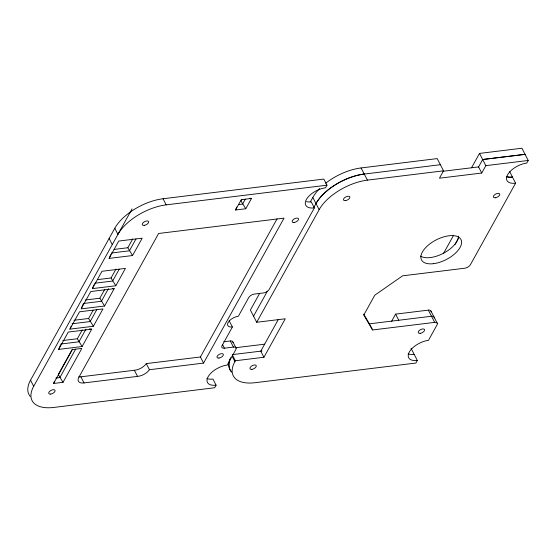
<?xml version="1.0" encoding="UTF-8"?>
<svg xmlns="http://www.w3.org/2000/svg" width="556" height="556" viewBox="0 0 556 556"><rect width="100%" height="100%" fill="white"/><g stroke="black" fill="none" stroke-linecap="round" stroke-linejoin="round"><path stroke-width="0.83" d="M89.426 328.867L91.733 329.18L82.114 346.527L58.679 349.397L60.583 344.783M69.91 329.138L79.529 311.791L102.964 308.921L93.345 326.268L69.91 329.138L71.175 326.059M81.461 308.107L83.358 303.5L101.407 301.289L108.406 288.675M92.372 288.62L101.991 271.272L125.427 268.409L115.808 285.756L92.372 288.62L93.957 284.776M53.591 383.473L72.384 349.578L81.815 348.424L63.023 382.32L53.591 383.473L54.544 381.166M109.129 258.394L118.748 241.054L142.183 238.183L132.564 255.531L109.129 258.394L110.72 254.551M249.971 198.228L251.507 198.436L245.787 208.75L235.549 210.008L236.807 206.957M30.538 380.179L114.779 228.245A40.31 20.03 -27.3 0 1 163.033 198.742L323.821 179.074L326.977 185.19L325.538 187.789A16.02 7.965 -27.3 0 0 306.363 199.514A16.02 7.965 -27.3 0 0 314.376 207.916L269.16 289.467A4.761 2.363 -27.3 0 1 263.461 292.956L254.433 294.055A4.761 2.363 -27.3 0 0 248.74 297.543L238.371 316.232A8.569 4.26 -27.3 0 0 228.113 322.508A8.569 4.26 -27.3 0 0 232.401 327.004L222.039 345.693A4.761 2.363 -27.3 0 0 224.422 348.188L233.444 347.083A4.761 2.363 -27.3 0 1 235.827 349.585L227.258 365.042A16.02 7.965 -27.3 0 0 208.083 376.766A16.02 7.965 -27.3 0 0 216.096 385.169L214.658 387.761L53.869 407.43A40.31 20.03 -27.3 0 1 33.694 386.295L30.538 380.179A40.31 20.03 -27.3 0 0 30.232 396.414M33.694 386.295L132.043 208.931M58.679 349.397L68.298 332.05L91.733 329.18M62.758 340.529L77.367 338.743L82.302 329.84M73.99 320.277L88.599 318.484L93.123 310.324M85.221 300.018L99.83 298.231L104.771 289.322M97.314 279.654L111.061 277.972L116.002 269.069M114.07 249.429L127.824 247.747L132.759 238.844M72.37 349.112L58.276 374.535L63.023 382.32M85.944 329.187L78.945 341.801L60.896 344.011M96.765 309.671L90.176 321.549L72.127 323.752M119.227 269.16L112.639 281.03L94.596 283.24M135.984 238.934L129.402 250.805L111.353 253.015M75.609 349.182L59.853 377.593L55.815 378.087M114.195 288.668L90.76 291.532L81.141 308.879L104.577 306.015L114.195 288.668L112.659 288.453M235.549 210.008L241.269 199.687L251.507 198.436M241.797 199.604L241.012 201.022L245.787 208.75M245.342 199.117L242.59 204.08L238.552 204.573M259.61 293.415L250.395 310.039L256.712 322.278L285.263 318.783L263.926 357.265L235.376 360.761L234.917 361.574A40.31 20.03 -27.3 0 0 255.093 382.709L415.881 363.047L417.32 360.448L411.002 348.209M310.304 201.988L312.813 197.456A40.31 20.03 -27.3 0 1 319.679 188.547M253.55 316.155L267.38 291.212M313.876 207.353L316.003 203.524A40.31 20.03 -27.3 0 1 364.25 174.021M256.712 322.278L319.158 209.647A40.31 20.03 -27.3 0 1 367.412 180.137L443.535 170.824L437.218 158.592L361.066 167.954A40.31 20.03 -27.3 0 0 325.719 183.195M278.341 319.457L260.771 351.149L263.926 357.265M443.535 170.824L439.442 178.205L481.732 173.034L485.826 165.653L528.2 160.469L521.938 148.223L479.508 153.414L471.53 167.815M391.445 321.618L395.594 314.133L428.349 310.13A4.761 2.363 -27.3 0 1 431.025 311.867M478.466 167.113L482.712 159.461L525.1 154.346L482.671 159.537M443.424 253.605L453.46 235.508M454.94 244.64L458.29 238.607M509.734 171.714L515.6 183.195L470.383 264.746A4.761 2.363 -27.3 0 1 464.684 268.235L402.593 275.825L374.765 295.215L363.77 315.057L372.576 329.958L434.667 322.369A4.761 2.363 -27.3 0 1 437.051 324.864L428.481 340.321A16.02 7.965 -27.3 0 0 409.306 352.045A16.02 7.965 -27.3 0 0 417.32 360.448M528.2 160.469L526.761 163.068A16.02 7.965 -27.3 0 0 507.586 174.792A16.02 7.965 -27.3 0 0 515.6 183.195M78.695 376.864A10.474 5.206 -27.3 0 0 80.87 376.808L134.364 370.261A9.66 4.802 -27.3 0 0 146.263 363.603L200.41 356.98L277.076 218.849M203.565 363.096L284.026 218.14L158.606 233.478L78.785 377.434A10.474 5.206 -27.3 0 0 79.369 382.229L80.071 382.591A10.474 5.206 -27.3 0 0 84.025 382.924L137.527 376.384A9.66 4.802 -27.3 0 0 149.425 369.719L203.565 363.096L200.41 356.98M440.38 164.708L364.222 174.07A40.31 20.03 -27.3 0 0 315.975 203.579M114.779 228.245L117.935 234.368A40.31 20.03 -27.3 0 1 166.188 204.858L326.977 185.19M443.049 171.262L478.577 166.918L481.732 173.034M363.693 314.154L369.42 323.842L431.512 316.246A4.761 2.363 -27.3 0 1 434.18 317.983M223.727 341.773L230.288 340.967A4.761 2.363 -27.3 0 1 232.964 342.704M235.862 347.688L264.767 344.164M233.054 354.533L261.973 351.01M132.564 255.531L127.824 247.747M115.808 285.756L111.061 277.972M104.577 306.015L99.83 298.231M93.345 326.268L88.599 318.484M82.114 346.527L77.367 338.743M479.508 153.414L485.826 165.653M361.066 167.954L367.412 180.137M431.018 311.193L437.336 323.432M428.349 310.13L434.667 322.369M395.594 314.133L398.749 320.256M312.813 197.456L319.158 209.647M314.376 207.916L311.221 201.793A16.02 7.965 -27.3 0 1 306.439 201.668M369.42 323.842L372.576 329.958M229.246 320.881L232.401 327.004M163.033 198.742L166.188 204.858M232.957 342.037L236.112 348.153M230.288 340.967L233.444 347.083M232.213 354.638L235.376 360.761M232.158 356.222L234.917 361.574M222.449 344.366L224.422 348.188M216.096 385.169L212.941 379.046A16.02 7.965 -27.3 0 1 206.888 378.532M109.122 238.454L112.277 244.57M146.263 363.603L149.425 369.719M134.364 370.261L137.527 376.384M80.87 376.808L84.025 382.924M458.457 236.14A22.219 11.044 -27.3 0 1 443.41 253.279A22.219 11.044 -27.3 0 1 420.454 256.087M506.391 176.558A16.02 7.965 -27.3 0 0 512.444 177.079A16.02 7.965 -27.3 0 1 506.447 176.551M414.164 354.325A16.02 7.965 -27.3 0 1 408.111 353.811M231.456 371.693A40.31 20.03 -27.3 0 1 228.996 364.507M229.023 363.867A40.31 20.03 -27.3 0 1 230.67 357.647M231.671 372.172A40.31 20.03 -27.3 0 1 229.656 359.822M50.666 394.086A3.489 1.737 -27.3 0 0 55.058 390.486A3.489 1.737 -27.3 0 0 49.922 391.111A3.489 1.737 -27.3 0 0 50.666 394.086M144.226 225.347A3.489 1.737 -27.3 0 0 148.619 221.74A3.489 1.737 -27.3 0 0 143.483 222.372A3.489 1.737 -27.3 0 0 144.226 225.347M218.946 358.057A3.489 1.737 -27.3 0 0 223.338 354.457A3.489 1.737 -27.3 0 0 218.209 355.082A3.489 1.737 -27.3 0 0 218.946 358.057M294.124 222.476A3.489 1.737 -27.3 0 0 298.516 218.876A3.489 1.737 -27.3 0 0 293.38 219.502A3.489 1.737 -27.3 0 0 294.124 222.476M345.45 200.626A3.489 1.737 -27.3 0 0 349.835 197.019A3.489 1.737 -27.3 0 0 344.706 197.651A3.489 1.737 -27.3 0 0 345.45 200.626M433.492 263.683A22.219 11.044 -27.3 0 0 461.431 240.755A22.219 11.044 -27.3 0 0 428.773 244.744A22.219 11.044 -27.3 0 0 433.492 263.683M251.889 369.365A3.489 1.737 -27.3 0 0 256.274 365.765A3.489 1.737 -27.3 0 0 251.145 366.39A3.489 1.737 -27.3 0 0 251.889 369.365M420.169 333.336A3.489 1.737 -27.3 0 0 424.562 329.736A3.489 1.737 -27.3 0 0 419.432 330.361A3.489 1.737 -27.3 0 0 420.169 333.336M495.347 197.755A3.489 1.737 -27.3 0 0 499.74 194.155A3.489 1.737 -27.3 0 0 494.604 194.781A3.489 1.737 -27.3 0 0 495.347 197.755"/></g></svg>
